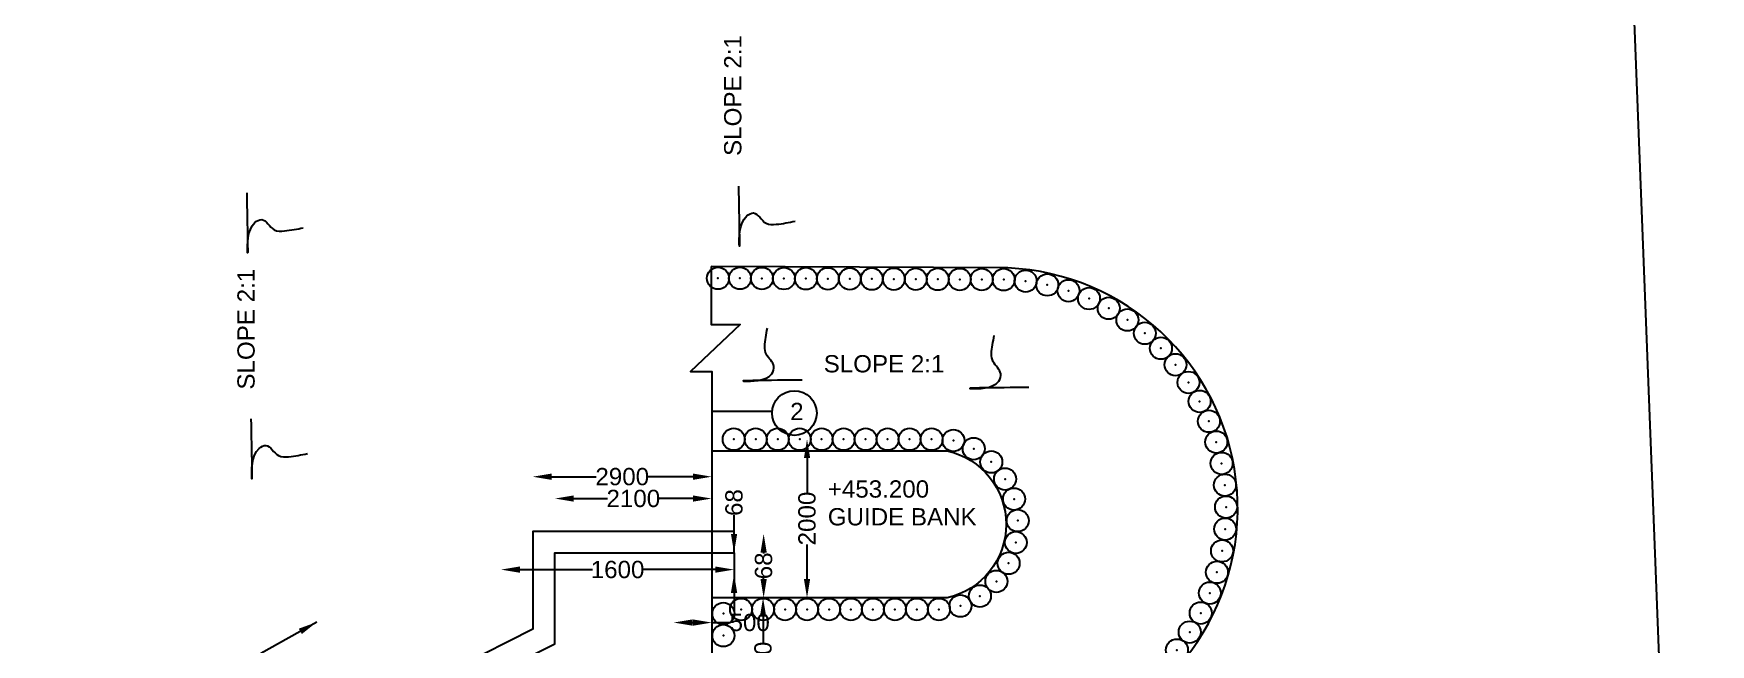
# Model space of a CAD drawing. Header units: millimetres. Extents: x -53233927 to -53208033, y 22136819 to 22151736.
# Drawn here: x -53218057 to -53212717, y 22143700 to 22145644 of the extents above; entities that cross this region are included whole.
import ezdxf

# ---------------------------------------------------------------- set-up
doc = ezdxf.new("R2010")
doc.units = ezdxf.units.MM
doc.header["$MEASUREMENT"] = 0
doc.header["$XCLIPFRAME"] = 0
doc.header["$PDMODE"] = 32
doc.header["$PDSIZE"] = 70
for name, color, linetype in [('DIMENSION', 7, 'Continuous'), ('DIMENSIONS', 7, 'Continuous'), ('DRAWING', 2, 'Continuous'), ('REF', 22, 'Continuous'), ('TEXT', 1, 'Continuous')]:
    doc.layers.add(name, color=color, linetype=linetype)
doc.styles.get("Standard").update_dxf_attribs({"font": 'arial.ttf', "height": 55})
doc.dimstyles.get("Standard").update_dxf_attribs({"dimtxt": 60, "dimasz": 60, "dimexe": 0.18, "dimexo": 0.0625, "dimgap": 0.09, "dimtad": 0, "dimdec": 0, "dimzin": 0, "dimdsep": 46, "dimtxsty": 'Standard', "dimcen": 0.09, "dimse1": 1, "dimse2": 1, "dimadec": 0, "dimazin": 0, "dimtfac": 1, "dimtdec": 0, "dimtofl": 0, "dimtmove": 0, "dimatfit": 3, "dimfxl": 1, "dimtolj": 1, "dimtzin": 0, "dimarcsym": 0})
picture_1 = doc.add_image_def('image1.jpg', size_in_pixel=(7168, 4116))

# ---------------------------------------------------------------- blocks, each defined once
blk = doc.blocks.new('*D145')
at = {"layer": 'Defpoints', "color": 0, "transparency": 16777216}
for p in [(-53216396.7, 22143992), (-53215826.2, 22143992), (-53216396.7, 22143924.5)]:
    blk.add_point(p, dxfattribs=at)
at = {"layer": 'DIMENSIONS', "color": 0, "lineweight": -2, "transparency": 16777216}
for p, q in [((-53215826.2, 22144052), (-53215826.2, 22144112)), ((-53215826.2, 22143864.5), (-53215826.2, 22143804.5))]:
    blk.add_line(p, q, dxfattribs=at)
at = {"layer": 'DIMENSIONS', "color": 0, "transparency": 16777216}
for points in [[(-53215836.2, 22144052), (-53215816.2, 22144052), (-53215826.2, 22143992)], [(-53215836.2, 22143864.5), (-53215816.2, 22143864.5), (-53215826.2, 22143924.5)]]:
    blk.add_solid(points, dxfattribs=at)
at = {"layer": 'DIMENSIONS', "color": 0, "transparency": 16777216, "insert": (-53215826.2, 22144151.7), "char_height": 55, "attachment_point": 5, "rotation": 90}
blk.add_mtext('\\A1;68', dxfattribs=at)
blk = doc.blocks.new('*D146')
at = {"layer": 'Defpoints', "color": 0, "transparency": 16777216}
for p in [(-53216568, 22143934.5), (-53215826.2, 22143938.5), (-53215826.2, 22143924.5)]:
    blk.add_point(p, dxfattribs=at)
at = {"layer": 'DIMENSIONS', "color": 0, "lineweight": -2, "transparency": 16777216}
for p, q in [((-53216508, 22143938.5), (-53216276.6, 22143938.5)), ((-53215886.2, 22143938.5), (-53216117.6, 22143938.5))]:
    blk.add_line(p, q, dxfattribs=at)
at = {"layer": 'DIMENSIONS', "color": 0, "transparency": 16777216}
for points in [[(-53216508, 22143948.5), (-53216508, 22143928.5), (-53216568, 22143938.5)], [(-53215886.2, 22143948.5), (-53215886.2, 22143928.5), (-53215826.2, 22143938.5)]]:
    blk.add_solid(points, dxfattribs=at)
at = {"layer": 'DIMENSIONS', "color": 0, "transparency": 16777216, "insert": (-53216197.1, 22143938.5), "char_height": 55, "attachment_point": 5}
blk.add_mtext('\\A1;1600', dxfattribs=at)
blk = doc.blocks.new('*D147')
at = {"layer": 'Defpoints', "color": 0, "transparency": 16777216}
for p in [(-53215897.2, 22144164.5), (-53216396.7, 22143992), (-53215897.2, 22143992)]:
    blk.add_point(p, dxfattribs=at)
at = {"layer": 'DIMENSIONS', "color": 0, "lineweight": -2, "transparency": 16777216}
for p, q in [((-53216336.7, 22144164.5), (-53216229.5, 22144164.5)), ((-53215957.2, 22144164.5), (-53216064.3, 22144164.5))]:
    blk.add_line(p, q, dxfattribs=at)
at = {"layer": 'DIMENSIONS', "color": 0, "transparency": 16777216}
for points in [[(-53216336.7, 22144174.5), (-53216336.7, 22144154.5), (-53216396.7, 22144164.5)], [(-53215957.2, 22144174.5), (-53215957.2, 22144154.5), (-53215897.2, 22144164.5)]]:
    blk.add_solid(points, dxfattribs=at)
at = {"layer": 'DIMENSIONS', "color": 0, "transparency": 16777216, "insert": (-53216146.9, 22144164.5), "char_height": 55, "attachment_point": 5}
blk.add_mtext('\\A1;2100', dxfattribs=at)
blk = doc.blocks.new('*D148')
at = {"layer": 'Defpoints', "color": 0, "transparency": 16777216}
for p in [(-53215897.2, 22144234), (-53216467.2, 22144059.5), (-53215897.2, 22144059.5)]:
    blk.add_point(p, dxfattribs=at)
at = {"layer": 'DIMENSIONS', "color": 0, "lineweight": -2, "transparency": 16777216}
for p, q in [((-53216407.2, 22144234), (-53216264.8, 22144234)), ((-53215957.2, 22144234), (-53216099.6, 22144234))]:
    blk.add_line(p, q, dxfattribs=at)
at = {"layer": 'DIMENSIONS', "color": 0, "transparency": 16777216}
for points in [[(-53216407.2, 22144244), (-53216407.2, 22144224), (-53216467.2, 22144234)], [(-53215957.2, 22144244), (-53215957.2, 22144224), (-53215897.2, 22144234)]]:
    blk.add_solid(points, dxfattribs=at)
at = {"layer": 'DIMENSIONS', "color": 0, "transparency": 16777216, "insert": (-53216182.2, 22144234), "char_height": 55, "attachment_point": 5}
blk.add_mtext('\\A1;2900', dxfattribs=at)
blk = doc.blocks.new('*D149')
at = {"layer": 'Defpoints', "color": 0, "transparency": 16777216}
for p in [(-53216018.5, 22143864), (-53215897.2, 22143864), (-53215897.2, 22143770)]:
    blk.add_point(p, dxfattribs=at)
at = {"layer": 'DIMENSION', "color": 0, "lineweight": -2, "transparency": 16777216}
for p, q in [((-53215958.5, 22143770), (-53215957.2, 22143770)), ((-53215897.2, 22143770), (-53215837.2, 22143770))]:
    blk.add_line(p, q, dxfattribs=at)
at = {"layer": 'DIMENSION', "color": 0, "transparency": 16777216}
for points in [[(-53215958.5, 22143780), (-53215958.5, 22143760), (-53216018.5, 22143770)], [(-53215957.2, 22143780), (-53215957.2, 22143760), (-53215897.2, 22143770)]]:
    blk.add_solid(points, dxfattribs=at)
at = {"layer": 'DIMENSION', "color": 0, "transparency": 16777216, "insert": (-53215776.4, 22143770), "char_height": 55, "attachment_point": 5}
blk.add_mtext('\\A1;500', dxfattribs=at)
blk = doc.blocks.new('*D157')
at = {"layer": 'Defpoints', "color": 0, "transparency": 16777216}
for p in [(-53215617.2, 22144353), (-53215617.2, 22143849), (-53215593.8, 22143849)]:
    blk.add_point(p, dxfattribs=at)
at = {"layer": 'DIMENSION', "color": 0, "lineweight": -2, "transparency": 16777216}
for p, q in [((-53215593.8, 22144293), (-53215593.8, 22144183.6)), ((-53215593.8, 22143909), (-53215593.8, 22144018.5))]:
    blk.add_line(p, q, dxfattribs=at)
at = {"layer": 'DIMENSION', "color": 0, "transparency": 16777216}
for points in [[(-53215603.8, 22144293), (-53215583.8, 22144293), (-53215593.8, 22144353)], [(-53215603.8, 22143909), (-53215583.8, 22143909), (-53215593.8, 22143849)]]:
    blk.add_solid(points, dxfattribs=at)
at = {"layer": 'DIMENSION', "color": 0, "transparency": 16777216, "insert": (-53215593.8, 22144101), "char_height": 55, "attachment_point": 5, "rotation": 90}
blk.add_mtext('\\A1;2000', dxfattribs=at)
blk = doc.blocks.new('*D158')
at = {"layer": 'Defpoints', "color": 0, "transparency": 16777216}
for p in [(-53215816.2, 22144052), (-53215826.2, 22143849), (-53215732, 22143849)]:
    blk.add_point(p, dxfattribs=at)
at = {"layer": 'DIMENSION', "color": 0, "lineweight": -2, "transparency": 16777216}
for p, q in [((-53215732, 22143992), (-53215732, 22143990.2)), ((-53215732, 22143909), (-53215732, 22143910.9))]:
    blk.add_line(p, q, dxfattribs=at)
at = {"layer": 'DIMENSION', "color": 0, "transparency": 16777216}
for points in [[(-53215742, 22143992), (-53215722, 22143992), (-53215732, 22144052)], [(-53215742, 22143909), (-53215722, 22143909), (-53215732, 22143849)]]:
    blk.add_solid(points, dxfattribs=at)
at = {"layer": 'DIMENSION', "color": 0, "transparency": 16777216, "insert": (-53215732, 22143950.5), "char_height": 55, "attachment_point": 5, "rotation": 90}
blk.add_mtext('\\A1;68', dxfattribs=at)
blk = doc.blocks.new('*D161')
at = {"layer": 'Defpoints', "color": 0, "transparency": 16777216}
for p in [(-53215777, 22143849), (-53215733.8, 22143849), (-53215777, 22143398.5)]:
    blk.add_point(p, dxfattribs=at)
at = {"layer": 'DIMENSION', "color": 0, "lineweight": -2, "transparency": 16777216}
for p, q in [((-53215733.8, 22143789), (-53215733.8, 22143705.9)), ((-53215733.8, 22143458.5), (-53215733.8, 22143541.7))]:
    blk.add_line(p, q, dxfattribs=at)
at = {"layer": 'DIMENSION', "color": 0, "transparency": 16777216}
for points in [[(-53215743.8, 22143789), (-53215723.8, 22143789), (-53215733.8, 22143849)], [(-53215743.8, 22143458.5), (-53215723.8, 22143458.5), (-53215733.8, 22143398.5)]]:
    blk.add_solid(points, dxfattribs=at)
at = {"layer": 'DIMENSION', "color": 0, "transparency": 16777216, "insert": (-53215733.8, 22143623.8), "char_height": 55, "attachment_point": 5, "rotation": 90}
blk.add_mtext('\\A1;3600', dxfattribs=at)

msp = doc.modelspace()

# ---------------------------------------------------------------- linework, layer by layer
at = {"layer": 'DIMENSION'}
msp.add_lwpolyline([(-53215897.2, 22144442.3), (-53215703.5, 22144442.3)], dxfattribs=at)
msp.add_circle((-53215634, 22144436.5), 71, dxfattribs=at)
at = {"layer": 'DIMENSION', "color": 0}
for points in [[(-53215811.9, 22145157.9), (-53215809.4, 22144972.4), (-53215785.9, 22145063.4), (-53215764.4, 22145072.9), (-53215724.4, 22145040.4), (-53215691.9, 22145036.9), (-53215631.9, 22145046.9)], [(-53217377.9, 22145136.9), (-53217375.4, 22144951.4), (-53217351.9, 22145042.4), (-53217330.4, 22145051.9), (-53217290.4, 22145019.4), (-53217257.9, 22145015.9), (-53217197.9, 22145025.9)], [(-53215609.7, 22144541.5), (-53215791.2, 22144538), (-53215705.7, 22144561.5), (-53215699.2, 22144585), (-53215723.2, 22144623), (-53215725.2, 22144677), (-53215720.2, 22144706.5)], [(-53214887.5, 22144518), (-53215069, 22144514.5), (-53214983.5, 22144538), (-53214977, 22144561.5), (-53215001, 22144599.5), (-53215003, 22144653.5), (-53214998, 22144683)], [(-53217364.5, 22144418.5), (-53217362, 22144233), (-53217338.5, 22144324), (-53217317, 22144333.5), (-53217277, 22144301), (-53217244.5, 22144297.5), (-53217184.5, 22144307.5)]]:
    msp.add_spline(points, degree=3, dxfattribs=at)
at = {"layer": 'DRAWING', "color": 0}
for points in [[(-53215899.2, 22144902.5), (-53215899.2, 22144718), (-53215807.2, 22144718), (-53215964.7, 22144568.5), (-53215897.2, 22144568.5), (-53215897.2, 22144316)], [(-53215897.2, 22144316), (-53215897.2, 22143849)], [(-53215826.2, 22143992), (-53215826.2, 22144059.5), (-53216467.2, 22144059.5), (-53216467.2, 22143749.5), (-53217639.7, 22143155.5), (-53217640.5, 22142706.9)], [(-53217572.2, 22142706.8), (-53217572.2, 22143112), (-53216396.7, 22143702), (-53216396.7, 22143992), (-53215826.2, 22143992), (-53215826.2, 22143849)]]:
    msp.add_lwpolyline(points, dxfattribs=at)
msp.add_lwpolyline([(-53215897.2, 22144316), (-53215147.7, 22144316, -0.805139), (-53215147.7, 22143849), (-53215897.2, 22143849), (-53215897.2, 22143398.5), (-53214775.2, 22143398.5, 0.849446), (-53214954.2, 22144898), (-53215899.2, 22144902.5)], format="xyb", dxfattribs=at)
for p in [(-53215877.4, 22144865.4), (-53215807.4, 22144865.1), (-53215737.4, 22144864.8), (-53215667.4, 22144864.4), (-53215597.4, 22144864.1), (-53215527.4, 22144863.8), (-53215457.5, 22144863.4), (-53215387.5, 22144863.1), (-53215317.5, 22144862.8), (-53215247.5, 22144862.4), (-53215177.5, 22144862.1), (-53215107.5, 22144861.8), (-53215037.5, 22144861.4), (-53214967.5, 22144861.1), (-53214897.7, 22144856.2), (-53214828.7, 22144844.2), (-53214761.3, 22144825.7), (-53214695.9, 22144800.8), (-53214633.2, 22144769.7), (-53214573.8, 22144732.8), (-53214518.2, 22144690.3), (-53214466.9, 22144642.7), (-53214420.4, 22144590.3), (-53214379.2, 22144533.8), (-53214343.6, 22144473.5), (-53214314, 22144410.2), (-53215827.2, 22144353), (-53215757.2, 22144353), (-53215687.2, 22144353), (-53215617.2, 22144353), (-53215547.2, 22144353), (-53215477.2, 22144353), (-53215407.2, 22144353), (-53215337.2, 22144353), (-53215267.2, 22144353), (-53215197.2, 22144353), (-53215127.6, 22144349.2), (-53215063, 22144322.9), (-53214290.5, 22144344.2), (-53215007, 22144281.1), (-53214273.5, 22144276.4), (-53214963.3, 22144226.7), (-53214263.1, 22144207.2), (-53214934.7, 22144163), (-53214922.9, 22144094.2), (-53214259.4, 22144137.3), (-53214262.4, 22144067.4), (-53214928.8, 22144024.7), (-53214272.1, 22143998.1), (-53214952, 22143958.8), (-53214288.5, 22143930), (-53214990.9, 22143900.9), (-53215105.3, 22143822.8), (-53215043.2, 22143854.5), (-53214311.2, 22143863.9), (-53215860.2, 22143798.4), (-53215803.8, 22143812), (-53215733.8, 22143812), (-53215663.8, 22143812), (-53215593.8, 22143812), (-53215523.8, 22143812), (-53215453.8, 22143812), (-53215383.8, 22143812), (-53215313.8, 22143812), (-53215243.8, 22143812), (-53215173.8, 22143812), (-53214340.2, 22143800.2), (-53215860.2, 22143728.4), (-53214375.2, 22143739.6), (-53214415.9, 22143682.6)]:
    msp.add_point(p, dxfattribs=at)

# ---------------------------------------------------------------- texts
at = {"layer": 'DIMENSION'}
msp.add_text('2', height=55, dxfattribs=at).set_placement((-53215647.5, 22144414))
at = {"layer": 'TEXT', "color": 0}
for p in [(-53215802.8, 22145254.4), (-53217352.8, 22144511.1)]:
    msp.add_text('SLOPE 2:1', height=55, rotation=90, dxfattribs=at).set_placement(p)
for s, p in [('SLOPE 2:1', (-53215540.7, 22144565.8)), ('+453.200 ', (-53215527.6, 22144167.5)), ('GUIDE BANK ', (-53215527.6, 22144079.1))]:
    msp.add_text(s, height=55, dxfattribs=at).set_placement(p)

# ---------------------------------------------------------------- dimensions: what is measured, and where the dimension line sits
at = {"layer": 'DIMENSION', "color": 0}
for base, p1, p2, text, picture, middle in [((-53215593.8, 22143849), (-53215617.2, 22144353), (-53215617.2, 22143849), '2000', '*D157', (-53215593.8, 22144101)), ((-53215732, 22143849), (-53215816.2, 22144052), (-53215826.2, 22143849), '68', '*D158', (-53215732, 22143950.5)), ((-53215733.8, 22143849), (-53215777, 22143398.5), (-53215777, 22143849), '3600', '*D161', (-53215733.8, 22143623.8))]:
    dim = msp.add_linear_dim(base=base, p1=p1, p2=p2, angle=90, text=text, dimstyle='Standard', dxfattribs=at)
    dim.commit()
    dim.dimension.update_dxf_attribs({"geometry": picture, "text_midpoint": middle})
dim = msp.add_linear_dim(base=(-53215897.2, 22143770), p1=(-53216018.5, 22143864), p2=(-53215897.2, 22143864), text='500', dimstyle='Standard', dxfattribs=at)
dim.commit()
dim.dimension.update_dxf_attribs({"geometry": '*D149', "text_midpoint": (-53215776.4, 22143770)})
at = {"layer": 'DIMENSIONS', "color": 0}
for base, p1, p2, text, picture, middle in [((-53215897.2, 22144234), (-53216467.2, 22144059.5), (-53215897.2, 22144059.5), '2900', '*D148', (-53216182.2, 22144234)), ((-53215897.2, 22144164.5), (-53216396.7, 22143992), (-53215897.2, 22143992), '2100', '*D147', (-53216146.9, 22144164.5)), ((-53215826.2, 22143938.5), (-53216568, 22143934.5), (-53215826.2, 22143924.5), '1600', '*D146', (-53216197.1, 22143938.5))]:
    dim = msp.add_linear_dim(base=base, p1=p1, p2=p2, text=text, dimstyle='Standard', dxfattribs=at)
    dim.commit()
    dim.dimension.update_dxf_attribs({"geometry": picture, "text_midpoint": middle})
dim = msp.add_linear_dim(base=(-53215826.1777, 22143992.047), p1=(-53216396.6777, 22143924.5), p2=(-53216396.6777, 22143992.047), angle=90, dimstyle='Standard', dxfattribs=at)
dim.commit()
dim.dimension.update_dxf_attribs({"geometry": '*D145', "text_midpoint": (-53215826.1777, 22144151.7363)})

# ---------------------------------------------------------------- pictures from other files: only their frames are drawn
at = {"layer": 'REF', "color": 0}
image = msp.add_image(picture_1, insert=(-53233926.9, 22136883.6), size_in_units=(25865, 14852.1), rotation=-0.11194, dxfattribs=dict(at, brightness=40, fade=30))
image.dxf.flags = 7
image = msp.add_image(picture_1, insert=(-53233926.9, 22136883.6), size_in_units=(25865, 14852.1), rotation=-0.17428, dxfattribs=dict(at, brightness=40, fade=30))
image.set_boundary_path([(-0.5, 1252.77), (3105.754, 1275.713), (5786.453, 1272.963), (5845.33, 2680.065), (5845.33, 4115.5), (-0.5, 4115.5), (-0.5, 1252.77)])

# ---------------------------------------------------------------- leaders
at = {"layer": 'DIMENSION', "color": 0}
msp.add_leader([(-53217155, 22143771.5), (-53217333, 22143671.5)], dimstyle='Standard', override={"dimgap": 0.09, "dimtad": 0}, dxfattribs=at)

doc.saveas('drawing.dxf')
